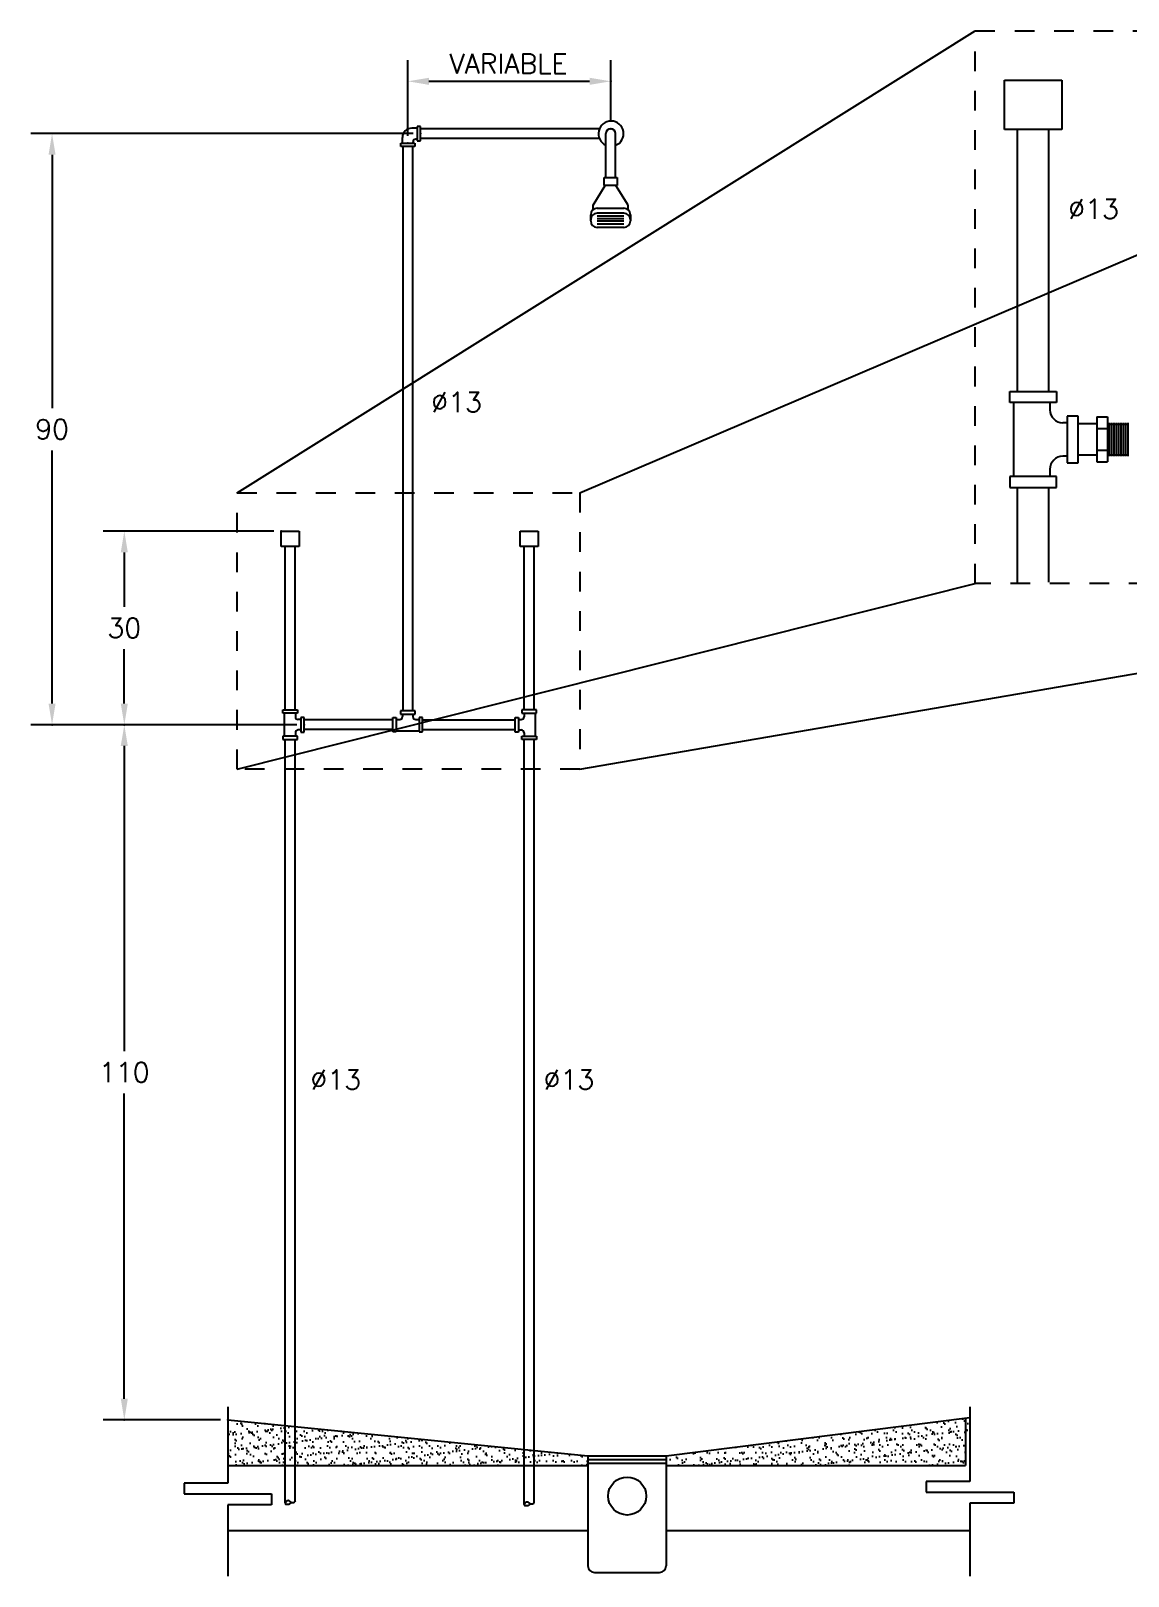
# Model space of a CAD drawing. Extents: x 145.7 to 190.5, y 293.8 to 329.7.
# Drawn here: x 146.1 to 151.66, y 308.83 to 316.67 of the extents above; entities that cross this region are included whole.
import ezdxf
from ezdxf.enums import TextEntityAlignment as Align

# ---------------------------------------------------------------- set-up
doc = ezdxf.new("R2010")
doc.units = 0
doc.header["$LTSCALE"] = 0.4
doc.header["$MEASUREMENT"] = 0
doc.linetypes.add('HIDDEN', pattern=[0.375, 0.25, -0.125])
doc.layers.add('A13', color=130, linetype='CONTINUOUS')
doc.layers.add('LETRAS', color=50, linetype='CONTINUOUS')
doc.styles.add('ROMANS', font='ROMANS.SHX', dxfattribs={"width": 1.5, "height": 0.3})
pattern_1 = [(37.5, (398.547045, 137.588777), (-0.001889801, 0.057804713), [0, -0.0456, 0, -0.051, 0, -0.04875]), (7.5, (398.547045, 137.58878), (0.053093301, 0.084664382), [0, -0.0246, 0, -0.0411, 0, -0.01575]), (327.5, (398.510145, 137.588777), (0.093424256, 0.000169772), [0, -0.015, 0, -0.054, 0, -0.0705]), (317.5, (398.510145, 137.58878), (0.090183798, 0.026330267), [0, -0.0075, 0, -0.0354, 0, -0.0405])]

msp = doc.modelspace()

# ---------------------------------------------------------------- hatches: boundary and pattern name
at = {"layer": 'LETRAS'}
h = msp.add_hatch(dxfattribs=at)
h.set_pattern_fill('AR-SAND', color=20, scale=0.03, style=0)
h.set_pattern_definition(pattern_1)
h.paths.add_polyline_path([(148.9245, 309.3923), (147.0982, 309.3923), (147.0982, 309.6237), (148.9245, 309.4416)])
h = msp.add_hatch(dxfattribs=at)
h.set_pattern_fill('AR-SAND', color=20, scale=0.03, style=0)
h.set_pattern_definition(pattern_1)
h.paths.add_polyline_path([(150.8408, 309.3923), (149.3217, 309.3923), (149.3217, 309.4416), (150.863, 309.6351)])

# ---------------------------------------------------------------- linework, layer by layer
at = {"layer": 'A13', "color": 20}
for p, q in [((147.1453, 314.3284, 55.3421), (150.8897, 316.6729, 55.3421)), ((148.8846, 314.3284, 55.3421), (154.3684, 316.6729, 55.3421)), ((149.1069, 315.7332, 55.3421), (148.9719, 315.7332, 55.3421)), ((149.1069, 315.7199, 55.3421), (148.9719, 315.7199, 55.3421)), ((149.1069, 315.7067, 55.3421), (148.9719, 315.7067, 55.3421)), ((149.1069, 315.6926, 55.3421), (148.9719, 315.6926, 55.3421)), ((151.5683, 314.6837, 55.3421), (151.5683, 314.5153, 55.3421)), ((151.5802, 314.6837, 55.3421), (151.5802, 314.5153, 55.3421)), ((151.5921, 314.6837, 55.3421), (151.5921, 314.5153, 55.3421)), ((151.604, 314.6837, 55.3421), (151.604, 314.5153, 55.3421)), ((151.616, 314.6837, 55.3421), (151.616, 314.5153, 55.3421)), ((151.6279, 314.6837, 55.3421), (151.6279, 314.5153, 55.3421)), ((151.6398, 314.6837, 55.3421), (151.6398, 314.5153, 55.3421)), ((151.6517, 314.6837, 55.3421), (151.6517, 314.5153, 55.3421)), ((151.6636, 314.6837, 55.3421), (151.6636, 314.5153, 55.3421)), ((147.1453, 312.9264, 55.3421), (150.8897, 313.869, 55.3421)), ((148.8846, 312.9264, 55.3421), (154.3684, 313.869, 55.3421)), ((147.0982, 309.69, 55.3421), (147.0982, 309.3028, 55.3421)), ((150.863, 309.69, 55.3421), (150.863, 309.3114, 55.3421)), ((148.9245, 309.4228, 55.3421), (149.3217, 309.4228, 55.3421)), ((148.9245, 309.404, 55.3421), (149.3217, 309.404, 55.3421)), ((147.0982, 309.3028, 55.3421), (146.8763, 309.3028, 55.3421)), ((146.8763, 309.3028, 55.3421), (146.8763, 309.2474, 55.3421)), ((150.863, 309.3114, 55.3421), (150.6411, 309.3114, 55.3421)), ((150.6411, 309.3114, 55.3421), (150.6411, 309.256, 55.3421)), ((146.8763, 309.2474, 55.3421), (147.32, 309.2474, 55.3421)), ((147.32, 309.2474, 55.3421), (147.32, 309.192, 55.3421)), ((150.6411, 309.256, 55.3421), (151.0848, 309.256, 55.3421)), ((151.0848, 309.256, 55.3421), (151.0848, 309.2005, 55.3421)), ((147.32, 309.192, 55.3421), (147.0982, 309.192, 55.3421)), ((147.0982, 309.192, 55.3421), (147.0982, 308.8307, 55.3421)), ((151.0848, 309.2005, 55.3421), (150.863, 309.2005, 55.3421)), ((150.863, 309.2005, 55.3421), (150.863, 308.8307, 55.3421))]:
    msp.add_line(p, q, dxfattribs=at)
at = {"layer": 'A13', "color": 20, "linetype": 'HIDDEN'}
for p, q in [((150.8897, 316.6729, 55.3421), (154.3684, 316.6729, 55.3421)), ((150.8897, 313.869, 55.3421), (150.8897, 316.6729, 55.3421)), ((147.1453, 312.9264, 55.3421), (147.1453, 314.3284, 55.3421)), ((147.1453, 314.3284, 55.3421), (148.8846, 314.3284, 55.3421)), ((148.8846, 314.3284, 55.3421), (148.8846, 312.9264, 55.3421)), ((154.3684, 313.869, 55.3421), (150.8897, 313.869, 55.3421)), ((148.8846, 312.9264, 55.3421), (147.1453, 312.9264, 55.3421))]:
    msp.add_line(p, q, dxfattribs=at)
at = {"layer": 'A13', "color": 20, "linetype": 'ByBlock'}
for p, q in [((148.0107, 316.1401, 55.3421), (148.0107, 316.5243, 55.3421)), ((149.0406, 316.2136, 55.3421), (149.0406, 316.5243, 55.3421)), ((148.1179, 316.4171, 55.3421), (148.9333, 316.4171, 55.3421)), ((148.0379, 316.1514, 55.3421), (146.0993, 316.1514, 55.3421)), ((146.2065, 316.0442, 55.3421), (146.2065, 314.7587, 55.3421)), ((146.2065, 313.2587, 55.3421), (146.2065, 314.5442, 55.3421)), ((147.332, 314.1337, 55.3421), (146.4658, 314.1337, 55.3421)), ((146.573, 314.0264, 55.3421), (146.573, 313.7498, 55.3421)), ((146.573, 313.2587, 55.3421), (146.573, 313.5354, 55.3421)), ((147.4481, 313.1515, 55.3421), (146.0993, 313.1515, 55.3421)), ((147.4481, 313.1515, 55.3421), (146.4658, 313.1515, 55.3421)), ((147.4481, 313.1515, 55.3421), (146.4658, 313.1515, 55.3421)), ((146.573, 313.0443, 55.3421), (146.573, 311.4948, 55.3421))]:
    msp.add_line(p, q, dxfattribs=at)
at = {"layer": 'A13'}
for p, q in [((151.0374, 316.1726, 55.3421), (151.0374, 316.4225, 55.3421)), ((151.0374, 316.4225, 55.3421), (151.3291, 316.4225, 55.3421)), ((151.3291, 316.4225, 55.3421), (151.3291, 316.1726, 55.3421)), ((147.9838, 316.1029, 55.3421), (147.9838, 316.1317, 55.3421)), ((148.0585, 316.179, 55.3421), (148.0311, 316.179, 55.3421)), ((148.0585, 316.179, 55.3421), (148.0482, 316.179, 55.3421)), ((148.0585, 316.1238, 55.3421), (148.0519, 316.1238, 55.3421)), ((148.0585, 316.1238, 55.3421), (148.0519, 316.1238, 55.3421)), ((148.0585, 316.187, 55.3421), (148.0585, 316.1158, 55.3421)), ((148.0751, 316.187, 55.3421), (148.0585, 316.187, 55.3421)), ((148.0751, 316.1158, 55.3421), (148.0751, 316.187, 55.3421)), ((148.983, 316.1762, 55.3421), (148.0751, 316.1762, 55.3421)), ((148.9832, 316.1266, 55.3421), (148.0751, 316.1266, 55.3421)), ((149.0157, 315.9297, 55.3421), (149.0157, 316.1516, 55.3421)), ((149.0157, 315.9297, 55.3421), (149.0157, 316.1516, 55.3421)), ((149.0654, 315.9297, 55.3421), (149.0654, 316.1516, 55.3421)), ((149.0654, 315.9297, 55.3421), (149.0654, 316.1516, 55.3421)), ((151.3291, 316.1726, 55.3421), (151.0374, 316.1726, 55.3421)), ((151.1034, 314.8421, 55.3421), (151.1034, 316.1726, 55.3421)), ((151.2632, 314.8421, 55.3421), (151.2632, 316.1726, 55.3421)), ((147.9751, 316.0863, 55.3421), (147.9751, 316.1029, 55.3421)), ((147.9751, 316.1029, 55.3421), (148.0463, 316.1029, 55.3421)), ((148.0463, 316.0863, 55.3421), (147.9751, 316.0863, 55.3421)), ((147.9859, 316.0863, 55.3421), (147.9859, 313.2224, 55.3421)), ((148.0356, 316.0863, 55.3421), (148.0356, 313.2224, 55.3421)), ((148.0376, 316.1029, 55.3421), (148.0376, 316.1095, 55.3421)), ((148.0463, 316.1029, 55.3421), (148.0463, 316.0863, 55.3421)), ((148.0585, 316.1158, 55.3421), (148.0751, 316.1158, 55.3421)), ((148.9506, 315.7887, 55.3421), (149.0125, 315.8886, 55.3421)), ((149.008, 315.9297, 55.3421), (149.0731, 315.9297, 55.3421)), ((149.008, 315.8886, 55.3421), (149.008, 315.9297, 55.3421)), ((149.0731, 315.8886, 55.3421), (149.008, 315.8886, 55.3421)), ((149.1283, 315.7887, 55.3421), (149.0663, 315.8886, 55.3421)), ((149.0731, 315.9297, 55.3421), (149.0731, 315.8886, 55.3421)), ((148.9388, 315.7085, 55.3421), (148.9388, 315.7401, 55.3421)), ((148.9506, 315.763, 55.3421), (148.9506, 315.7887, 55.3421)), ((148.9719, 315.7732, 55.3421), (149.1069, 315.7732, 55.3421)), ((149.1069, 315.7473, 55.3421), (148.9719, 315.7473, 55.3421)), ((149.1283, 315.763, 55.3421), (149.1283, 315.7887, 55.3421)), ((149.14, 315.7401, 55.3421), (149.14, 315.7085, 55.3421)), ((149.1069, 315.6754, 55.3421), (148.9719, 315.6754, 55.3421)), ((151.0838, 314.7866, 55.3421), (151.0838, 314.4116, 55.3421)), ((151.2683, 314.7866, 55.3421), (151.2683, 314.7503, 55.3421)), ((151.5056, 314.7137, 55.3421), (151.5608, 314.7137, 55.3421)), ((151.5056, 314.7137, 55.3421), (151.5056, 314.4853, 55.3421)), ((151.5608, 314.7137, 55.3421), (151.5608, 314.4853, 55.3421)), ((151.3557, 314.6841, 55.3421), (151.3345, 314.6841, 55.3421)), ((151.5056, 314.6794, 55.3421), (151.4112, 314.6794, 55.3421)), ((151.5056, 314.6545, 55.3421), (151.5608, 314.6545, 55.3421)), ((151.5608, 314.6769, 55.3421), (151.6662, 314.6769, 55.3421)), ((151.3557, 314.5141, 55.3421), (151.3345, 314.5141, 55.3421)), ((151.5056, 314.5196, 55.3421), (151.4112, 314.5196, 55.3421)), ((151.5056, 314.5445, 55.3421), (151.5608, 314.5445, 55.3421)), ((151.5056, 314.4853, 55.3421), (151.5608, 314.4853, 55.3421)), ((151.5608, 314.5218, 55.3421), (151.6662, 314.5218, 55.3421)), ((151.2683, 314.4479, 55.3421), (151.2683, 314.4116, 55.3421)), ((151.1034, 313.8744, 55.3421), (151.1034, 314.3561, 55.3421)), ((151.2632, 313.8744, 55.3421), (151.2632, 314.3561, 55.3421)), ((147.3693, 314.0561, 55.3421), (147.3693, 314.1337, 55.3421)), ((147.3693, 314.1337, 55.3421), (147.4598, 314.1337, 55.3421)), ((147.4598, 314.1337, 55.3421), (147.4598, 314.0561, 55.3421)), ((148.5817, 314.0561, 55.3421), (148.5817, 314.1337, 55.3421)), ((148.5817, 314.1337, 55.3421), (148.6723, 314.1337, 55.3421)), ((148.6723, 314.1337, 55.3421), (148.6723, 314.0561, 55.3421)), ((147.4598, 314.0561, 55.3421), (147.3693, 314.0561, 55.3421)), ((147.3897, 313.227, 55.3421), (147.3897, 314.0561, 55.3421)), ((147.4394, 313.227, 55.3421), (147.4394, 314.0561, 55.3421)), ((148.6723, 314.0561, 55.3421), (148.5817, 314.0561, 55.3421)), ((148.6022, 313.227, 55.3421), (148.6022, 314.0561, 55.3421)), ((148.6519, 313.227, 55.3421), (148.6519, 314.0561, 55.3421)), ((147.3836, 313.2097, 55.3421), (147.3836, 313.0933, 55.3421)), ((147.4409, 313.2097, 55.3421), (147.4409, 313.1925, 55.3421)), ((147.4681, 313.1779, 55.3421), (147.4555, 313.1779, 55.3421)), ((147.9354, 313.1765, 55.3421), (147.4853, 313.1765, 55.3421)), ((147.9526, 313.178, 55.3421), (147.9699, 313.178, 55.3421)), ((147.9845, 313.2052, 55.3421), (147.9845, 313.1926, 55.3421)), ((148.0373, 313.2052, 55.3421), (148.0373, 313.1926, 55.3421)), ((148.0518, 313.178, 55.3421), (148.0691, 313.178, 55.3421)), ((148.0863, 313.1765, 55.3421), (148.5563, 313.1765, 55.3421)), ((148.5735, 313.1779, 55.3421), (148.5861, 313.1779, 55.3421)), ((148.6006, 313.2097, 55.3421), (148.6006, 313.1925, 55.3421)), ((148.6579, 313.2097, 55.3421), (148.6579, 313.0933, 55.3421)), ((147.3897, 309.2019, 55.3421), (147.3897, 313.0761, 55.3421)), ((147.4394, 309.212, 55.3421), (147.4394, 313.0761, 55.3421)), ((147.4409, 313.1106, 55.3421), (147.4409, 313.0933, 55.3421)), ((147.4681, 313.1251, 55.3421), (147.4555, 313.1251, 55.3421)), ((147.9354, 313.1268, 55.3421), (147.4853, 313.1268, 55.3421)), ((147.9526, 313.1207, 55.3421), (148.0691, 313.1207, 55.3421)), ((148.0863, 313.1268, 55.3421), (148.5563, 313.1268, 55.3421)), ((148.5735, 313.1251, 55.3421), (148.5861, 313.1251, 55.3421)), ((148.6006, 313.1106, 55.3421), (148.6006, 313.0933, 55.3421)), ((148.6022, 309.1948, 55.3421), (148.6022, 313.0761, 55.3421)), ((148.6519, 309.2049, 55.3421), (148.6519, 313.0761, 55.3421)), ((150.8408, 309.6323, 55.3421), (150.8408, 309.3923, 55.3421)), ((147.0982, 309.3923, 55.3421), (148.9245, 309.3923, 55.3421)), ((148.9245, 309.4416, 55.3421), (149.3217, 309.4416, 55.3421)), ((148.9245, 309.4416, 55.3421), (148.9245, 308.882, 55.3421)), ((149.3217, 309.4416, 55.3421), (149.3217, 309.3216, 55.3421)), ((149.3217, 309.3923, 55.3421), (150.8408, 309.3923, 55.3421)), ((149.3217, 309.3216, 55.3421), (149.3217, 308.882, 55.3421)), ((148.9576, 308.8489, 55.3421), (149.2886, 308.8489, 55.3421))]:
    msp.add_line(p, q, dxfattribs=at)
at = {"layer": 'A13', "linetype": 'Continuous'}
for p, q in [((151.0643, 314.7866, 55.3421), (151.0643, 314.8421, 55.3421)), ((151.0643, 314.8421, 55.3421), (151.3023, 314.8421, 55.3421)), ((151.3023, 314.7866, 55.3421), (151.0643, 314.7866, 55.3421)), ((151.3023, 314.8421, 55.3421), (151.3023, 314.7866, 55.3421)), ((151.4112, 314.7181, 55.3421), (151.3557, 314.7181, 55.3421)), ((151.3557, 314.7181, 55.3421), (151.3557, 314.4801, 55.3421)), ((151.4112, 314.4801, 55.3421), (151.4112, 314.7181, 55.3421)), ((151.3557, 314.4801, 55.3421), (151.4112, 314.4801, 55.3421)), ((151.0643, 314.4116, 55.3421), (151.0643, 314.3561, 55.3421)), ((151.3023, 314.4116, 55.3421), (151.0643, 314.4116, 55.3421)), ((151.3023, 314.3561, 55.3421), (151.3023, 314.4116, 55.3421)), ((151.0643, 314.3561, 55.3421), (151.3023, 314.3561, 55.3421)), ((147.3776, 313.2097, 55.3421), (147.3776, 313.227, 55.3421)), ((147.3776, 313.227, 55.3421), (147.4515, 313.227, 55.3421)), ((147.4515, 313.227, 55.3421), (147.4515, 313.2097, 55.3421)), ((148.0478, 313.2224, 55.3421), (147.9739, 313.2224, 55.3421)), ((147.9739, 313.2224, 55.3421), (147.9739, 313.2052, 55.3421)), ((148.0478, 313.2052, 55.3421), (148.0478, 313.2224, 55.3421)), ((148.5901, 313.227, 55.3421), (148.5901, 313.2097, 55.3421)), ((148.664, 313.227, 55.3421), (148.5901, 313.227, 55.3421)), ((148.664, 313.2097, 55.3421), (148.664, 313.227, 55.3421)), ((147.4515, 313.2097, 55.3421), (147.3776, 313.2097, 55.3421)), ((147.4853, 313.1885, 55.3421), (147.4681, 313.1885, 55.3421)), ((147.4681, 313.1885, 55.3421), (147.4681, 313.1146, 55.3421)), ((147.9354, 313.1886, 55.3421), (147.9526, 313.1886, 55.3421)), ((147.9354, 313.1147, 55.3421), (147.9354, 313.1886, 55.3421)), ((147.9526, 313.1886, 55.3421), (147.9526, 313.1147, 55.3421)), ((147.9739, 313.2052, 55.3421), (148.0478, 313.2052, 55.3421)), ((148.0691, 313.1886, 55.3421), (148.0691, 313.1147, 55.3421)), ((148.0863, 313.1886, 55.3421), (148.0691, 313.1886, 55.3421)), ((148.0863, 313.1147, 55.3421), (148.0863, 313.1886, 55.3421)), ((148.5563, 313.1885, 55.3421), (148.5735, 313.1885, 55.3421)), ((148.5563, 313.1146, 55.3421), (148.5563, 313.1885, 55.3421)), ((148.5735, 313.1885, 55.3421), (148.5735, 313.1146, 55.3421)), ((148.5901, 313.2097, 55.3421), (148.664, 313.2097, 55.3421)), ((147.3776, 313.0933, 55.3421), (147.3776, 313.0761, 55.3421)), ((147.4515, 313.0933, 55.3421), (147.3776, 313.0933, 55.3421)), ((147.3776, 313.0761, 55.3421), (147.4515, 313.0761, 55.3421)), ((147.4515, 313.0761, 55.3421), (147.4515, 313.0933, 55.3421)), ((147.4681, 313.1146, 55.3421), (147.4853, 313.1146, 55.3421)), ((147.9526, 313.1147, 55.3421), (147.9354, 313.1147, 55.3421)), ((148.0691, 313.1147, 55.3421), (148.0863, 313.1147, 55.3421)), ((148.5735, 313.1146, 55.3421), (148.5563, 313.1146, 55.3421)), ((148.5901, 313.0761, 55.3421), (148.5901, 313.0933, 55.3421)), ((148.5901, 313.0933, 55.3421), (148.664, 313.0933, 55.3421)), ((148.664, 313.0761, 55.3421), (148.5901, 313.0761, 55.3421)), ((148.664, 313.0933, 55.3421), (148.664, 313.0761, 55.3421))]:
    msp.add_line(p, q, dxfattribs=at)
at = {"layer": 'A13', "color": 50}
for p, q in [((147.0982, 309.6237, 55.3421), (148.9245, 309.4416, 55.3421)), ((149.3217, 309.4416, 55.3421), (150.863, 309.6351, 55.3421))]:
    msp.add_line(p, q, dxfattribs=at)
at = {"layer": 'A13', "color": 90}
for p, q in [((147.0982, 309.3923, 55.3421), (148.9245, 309.3923, 55.3421)), ((149.3217, 309.3923, 55.3421), (150.8408, 309.3923, 55.3421)), ((147.0982, 309.0613, 55.3421), (148.9245, 309.0613, 55.3421)), ((149.3217, 309.0613, 55.3421), (150.863, 309.0613, 55.3421))]:
    msp.add_line(p, q, dxfattribs=at)
at = {"layer": 'A13', "linetype": 'Continuous', "elevation": 55.3421}
msp.add_lwpolyline([(147.4853, 313.1146), (147.4853, 313.1885)], dxfattribs=at)
at = {"layer": 'A13'}
for points in [[(147.4394, 309.212), (147.4378, 309.2092), (147.4363, 309.207), (147.4349, 309.2054), (147.4336, 309.2041), (147.4323, 309.2033), (147.4311, 309.2027), (147.4299, 309.2023), (147.4288, 309.2022), (147.4277, 309.2021), (147.4267, 309.2021), (147.4257, 309.2022), (147.4247, 309.2023), (147.4238, 309.2025), (147.4229, 309.2028), (147.422, 309.2031), (147.4211, 309.2035), (147.4203, 309.2039), (147.4194, 309.2044), (147.4186, 309.2049), (147.4178, 309.2054), (147.417, 309.2059), (147.4162, 309.2065), (147.4154, 309.2071), (147.4147, 309.2077), (147.4139, 309.2083), (147.4131, 309.209), (147.4124, 309.2096), (147.4117, 309.2103), (147.4109, 309.2108), (147.4102, 309.2114), (147.4095, 309.2119), (147.4088, 309.2124), (147.4082, 309.2128), (147.4075, 309.2131), (147.4068, 309.2133), (147.4061, 309.2135), (147.4054, 309.2136), (147.4047, 309.2136), (147.4039, 309.2136), (147.403, 309.2135), (147.402, 309.2133), (147.4011, 309.2131), (147.4, 309.2128), (147.399, 309.2124), (147.398, 309.212), (147.397, 309.2116), (147.3961, 309.2111), (147.3952, 309.2106), (147.3945, 309.2101), (147.3938, 309.2096), (147.3933, 309.209), (147.3928, 309.2084), (147.3923, 309.2078), (147.3919, 309.2072), (147.3916, 309.2066), (147.3912, 309.2059), (147.3909, 309.2053), (147.3906, 309.2046), (147.3903, 309.2039), (147.3901, 309.2032), (147.3899, 309.2026), (147.3897, 309.2019), (147.3896, 309.2012), (147.3896, 309.2006), (147.3896, 309.1999), (147.3896, 309.1993), (147.3898, 309.1987), (147.3899, 309.1981), (147.3901, 309.1976), (147.3904, 309.1972), (147.3907, 309.1968), (147.391, 309.1964), (147.3913, 309.1961), (147.3917, 309.1959), (147.3922, 309.1958), (147.3927, 309.1957), (147.3934, 309.1956), (147.3942, 309.1956), (147.3952, 309.1956), (147.3963, 309.1956), (147.3977, 309.1956), (147.3992, 309.1956), (147.4008, 309.1956), (147.4025, 309.1957), (147.4042, 309.1958), (147.4058, 309.1959), (147.4073, 309.1961), (147.4087, 309.1964), (147.4099, 309.1967), (147.4109, 309.197), (147.4117, 309.1975), (147.4125, 309.1979), (147.4131, 309.1984), (147.4137, 309.1989), (147.4143, 309.1994), (147.4148, 309.1999), (147.4154, 309.2004), (147.416, 309.2008), (147.4166, 309.2013), (147.4172, 309.2018), (147.4179, 309.2023), (147.4187, 309.2028), (147.4195, 309.2033), (147.4203, 309.2039)], [(148.6519, 309.2049), (148.6503, 309.2022), (148.6488, 309.2), (148.6474, 309.1983), (148.6461, 309.1971), (148.6448, 309.1962), (148.6436, 309.1956), (148.6424, 309.1953), (148.6413, 309.1951), (148.6402, 309.195), (148.6392, 309.195), (148.6382, 309.1951), (148.6372, 309.1953), (148.6363, 309.1955), (148.6354, 309.1958), (148.6345, 309.1961), (148.6336, 309.1965), (148.6328, 309.1969), (148.6319, 309.1973), (148.6311, 309.1978), (148.6303, 309.1983), (148.6295, 309.1989), (148.6287, 309.1995), (148.6279, 309.2001), (148.6271, 309.2007), (148.6264, 309.2013), (148.6256, 309.202), (148.6249, 309.2026), (148.6241, 309.2032), (148.6234, 309.2038), (148.6227, 309.2044), (148.622, 309.2049), (148.6213, 309.2053), (148.6206, 309.2057), (148.62, 309.206), (148.6193, 309.2063), (148.6186, 309.2064), (148.6179, 309.2065), (148.6172, 309.2066), (148.6164, 309.2065), (148.6155, 309.2064), (148.6145, 309.2063), (148.6135, 309.206), (148.6125, 309.2057), (148.6115, 309.2054), (148.6105, 309.205), (148.6095, 309.2046), (148.6085, 309.2041), (148.6077, 309.2036), (148.607, 309.2031), (148.6063, 309.2025), (148.6058, 309.202), (148.6053, 309.2014), (148.6048, 309.2008), (148.6044, 309.2001), (148.6041, 309.1995), (148.6037, 309.1989), (148.6034, 309.1982), (148.6031, 309.1975), (148.6028, 309.1969), (148.6026, 309.1962), (148.6024, 309.1955), (148.6022, 309.1949), (148.6021, 309.1942), (148.602, 309.1935), (148.6021, 309.1929), (148.6021, 309.1923), (148.6022, 309.1917), (148.6024, 309.1911), (148.6026, 309.1906), (148.6029, 309.1901), (148.6032, 309.1897), (148.6035, 309.1894), (148.6038, 309.1891), (148.6042, 309.1889), (148.6047, 309.1888), (148.6052, 309.1887), (148.6059, 309.1886), (148.6067, 309.1886), (148.6077, 309.1886), (148.6088, 309.1886), (148.6102, 309.1886), (148.6117, 309.1886), (148.6133, 309.1886), (148.615, 309.1887), (148.6167, 309.1887), (148.6183, 309.1889), (148.6198, 309.1891), (148.6212, 309.1893), (148.6224, 309.1896), (148.6234, 309.19), (148.6242, 309.1904), (148.625, 309.1909), (148.6256, 309.1914), (148.6262, 309.1918), (148.6268, 309.1924), (148.6273, 309.1928), (148.6279, 309.1933), (148.6284, 309.1938), (148.6291, 309.1943), (148.6297, 309.1947), (148.6304, 309.1952), (148.6312, 309.1957), (148.632, 309.1963), (148.6328, 309.1968)]]:
    msp.add_lwpolyline(points, dxfattribs=at)
msp.add_circle((149.1239, 309.237, 55.3421), 0.0964, dxfattribs=at)
for centre, radius, start, end in [((149.0419, 316.1516, 55.3421), 0.0638, 291.59945, 245.81751), ((148.0311, 316.1317, 55.3421), 0.0473, 90, 180), ((148.0519, 316.1095, 55.3421), 0.0142, 90, 180), ((149.0406, 316.1516, 55.3421), 0.0248, 0, 180), ((148.9719, 315.7401, 55.3421), 0.0331, 90, 180), ((148.9719, 315.7142, 55.3421), 0.0331, 90, 180), ((149.1069, 315.7401, 55.3421), 0.0331, 360, 90), ((149.1069, 315.7142, 55.3421), 0.0331, 0, 90), ((148.9719, 315.7085, 55.3421), 0.0331, 180, 270), ((149.1069, 315.7085, 55.3421), 0.0331, 270, 0), ((151.3345, 314.7503, 55.3421), 0.0662, 180, 270), ((151.3345, 314.4479, 55.3421), 0.0662, 90, 180), ((147.4555, 313.1925, 55.3421), 0.0146, 180, 270), ((147.9699, 313.1926, 55.3421), 0.0146, 270, 0), ((148.0518, 313.1926, 55.3421), 0.0146, 180, 270), ((148.5861, 313.1925, 55.3421), 0.0146, 270, 360), ((147.4555, 313.1106, 55.3421), 0.0146, 90, 180), ((148.5861, 313.1106, 55.3421), 0.0146, 360, 90), ((148.9576, 308.882, 55.3421), 0.0331, 180, 270), ((149.2886, 308.882, 55.3421), 0.0331, 270, 0)]:
    msp.add_arc(centre, radius, start, end, dxfattribs=at)
at = {"layer": 'A13', "color": 20, "linetype": 'ByBlock'}
for p in [(149.0406, 316.4171, 55.3421), (146.2065, 313.1515, 55.3421), (146.573, 313.1515, 55.3421)]:
    msp.add_point(p, dxfattribs=at)
at = {"layer": 'A13', "linetype": 'ByBlock'}
for p in [(148.0751, 316.1514, 55.3421), (149.0406, 316.1764, 55.3421), (148.0107, 316.1029, 55.3421), (147.3693, 314.1337, 55.3421), (147.4853, 313.1515, 55.3421), (147.4853, 313.1515, 55.3421), (147.4853, 313.1515, 55.3421), (147.0982, 309.6237, 55.3421)]:
    msp.add_point(p, dxfattribs=at)
at = {"layer": 'A13', "color": 20, "linetype": 'ByBlock'}
for points in [[(148.1179, 316.435, 55.3421), (148.1179, 316.3992, 55.3421), (148.0107, 316.4171, 55.3421)], [(148.9333, 316.435, 55.3421), (148.9333, 316.3992, 55.3421), (149.0406, 316.4171, 55.3421)], [(146.1887, 316.0442, 55.3421), (146.2244, 316.0442, 55.3421), (146.2065, 316.1514, 55.3421)], [(146.5551, 314.0264, 55.3421), (146.5909, 314.0264, 55.3421), (146.573, 314.1337, 55.3421)], [(146.1887, 313.2587, 55.3421), (146.2244, 313.2587, 55.3421), (146.2065, 313.1515, 55.3421)], [(146.5551, 313.2587, 55.3421), (146.5909, 313.2587, 55.3421), (146.573, 313.1515, 55.3421)], [(146.5551, 313.0443, 55.3421), (146.5909, 313.0443, 55.3421), (146.573, 313.1515, 55.3421)]]:
    msp.add_solid(points, dxfattribs=at)
at = {"layer": 'LETRAS', "color": 20, "linetype": 'ByBlock'}
for p, q in [((146.573, 309.7309, 55.3421), (146.573, 311.2804, 55.3421)), ((147.0609, 309.6237, 55.3421), (146.4658, 309.6237, 55.3421))]:
    msp.add_line(p, q, dxfattribs=at)
msp.add_point((146.573, 309.6237, 55.3421), dxfattribs=at)
msp.add_solid([(146.5551, 309.7309, 55.3421), (146.5909, 309.7309, 55.3421), (146.573, 309.6237, 55.3421)], dxfattribs=at)

# ---------------------------------------------------------------- texts
at = {"layer": 'LETRAS', "linetype": 'ByBlock', "style": 'ROMANS'}
for s, p in [('VARIABLE', (148.5218, 316.5064, 55.3421)), ('90', (146.2065, 314.6514, 55.3421)), ('30', (146.573, 313.6426, 55.3421)), ('110', (146.573, 311.3876, 55.3421))]:
    msp.add_text(s, height=0.1, dxfattribs=at).set_placement(p, align=Align.MIDDLE_CENTER)
at = {"layer": 'LETRAS', "style": 'ROMANS'}
for p in [(151.3613, 315.7193, 55.3421), (148.1301, 314.7387, 55.3421), (147.5171, 311.3005, 55.3421), (148.6998, 311.3005, 55.3421)]:
    msp.add_text('%%c13', height=0.1, dxfattribs=at).set_placement(p)

doc.saveas('drawing.dxf')
